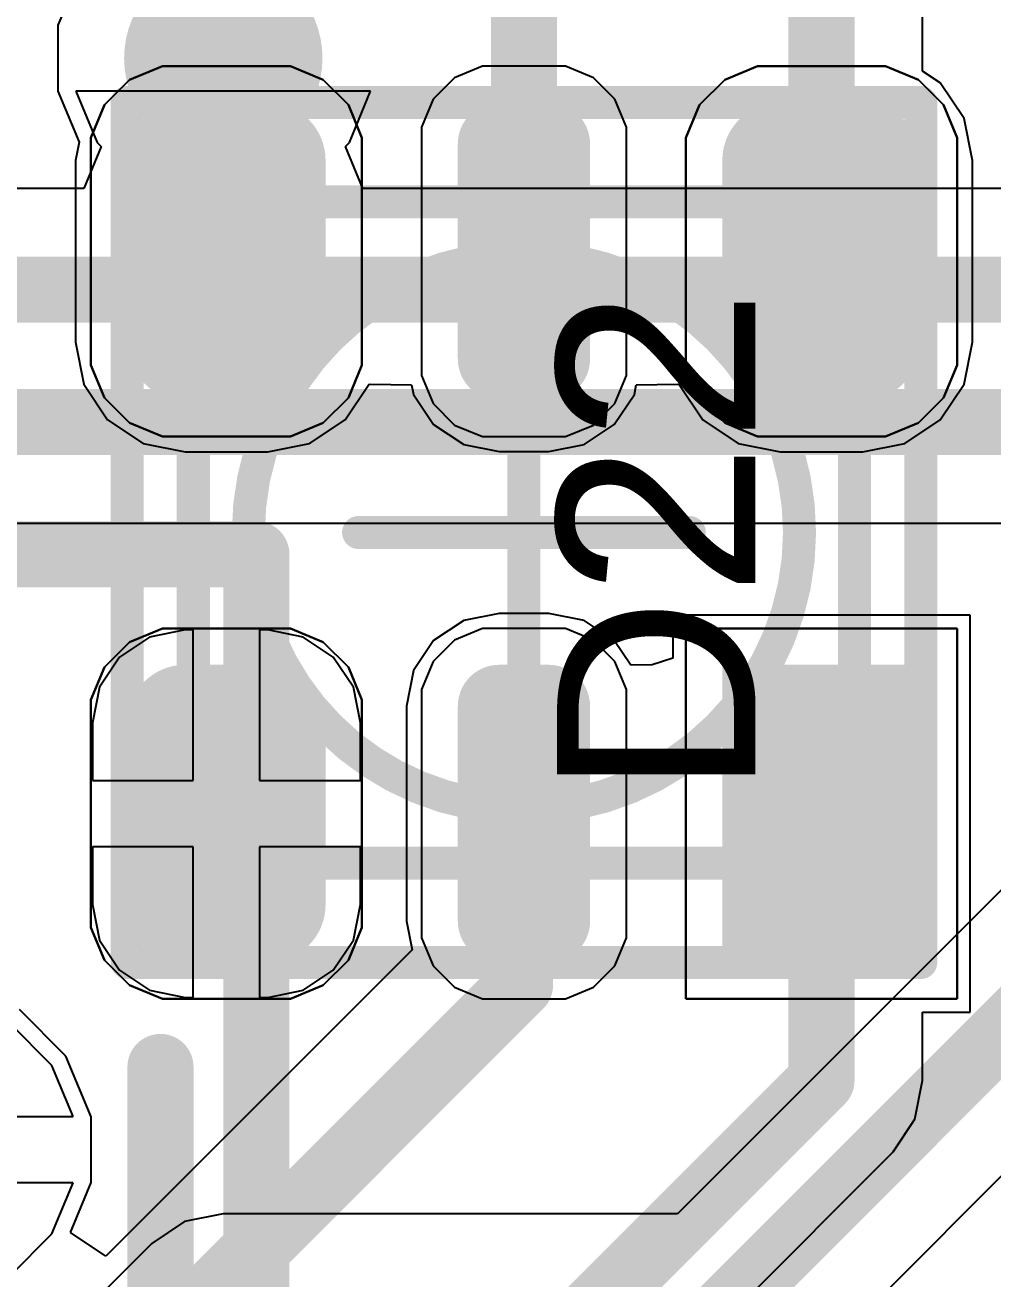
# Model space of a CAD drawing. Header units: inches. Extents: x -30 to 118, y 20 to 51.
# Drawn here: x 61.6 to 64.528, y 31.709 to 35.5 of the extents above; entities that cross this region are included whole.
import ezdxf

# ---------------------------------------------------------------- set-up
doc = ezdxf.new("R2010")
doc.units = ezdxf.units.IN
for name, color, linetype in [('Bottom Courtyard', 56, 'Continuous'), ('Bottom Layer', 5, 'Continuous'), ('Bottom Overlay', 54, 'Continuous'), ('Mechanical 1', 6, 'Continuous'), ('Top Component Outline', 56, 'Continuous'), ('Top Courtyard', 56, 'Continuous'), ('Top Layer', 1, 'Continuous'), ('Top Overlay', 2, 'Continuous'), ('Top Paste', 8, 'Continuous'), ('Top Solder', 216, 'Continuous'), ('Via Holes', 16, 'Continuous')]:
    doc.layers.add(name, color=color, linetype=linetype)
doc.styles.add('Arial', font='', dxfattribs={"height": 0.2})
doc.styles.get('Arial').set_extended_font_data('Arial')

# ---------------------------------------------------------------- blocks, each defined once
blk = doc.blocks.new('APA_RGB_LED_2020_567')
at = {"layer": 'Top Layer'}
h = blk.add_hatch(color=1, dxfattribs=at)
edge = h.paths.add_edge_path()
edge.add_arc((-1.125, 1.025), 0.125, 90, 180)
edge.add_line((-1.25, 1.025), (-1.25, 0.775))
edge.add_arc((-1.125, 0.775), 0.125, 180, 270)
edge.add_line((-1.125, 0.65), (-0.575, 0.65))
edge.add_arc((-0.575, 0.775), 0.125, 270, 360)
edge.add_line((-0.45, 0.775), (-0.45, 1.025))
edge.add_arc((-0.575, 1.025), 0.125, 0, 90)
edge.add_line((-0.575, 1.15), (-1.125, 1.15))
h = blk.add_hatch(color=1, dxfattribs=at)
edge = h.paths.add_edge_path()
edge.add_arc((0.575, 1.025), 0.125, 90, 180)
edge.add_line((0.45, 1.025), (0.45, 0.775))
edge.add_arc((0.575, 0.775), 0.125, 180, 270)
edge.add_line((0.575, 0.65), (1.125, 0.65))
edge.add_arc((1.125, 0.775), 0.125, 270, 360)
edge.add_line((1.25, 0.775), (1.25, 1.025))
edge.add_arc((1.125, 1.025), 0.125, 0, 90)
edge.add_line((1.125, 1.15), (0.575, 1.15))
h = blk.add_hatch(color=1, dxfattribs=at)
edge = h.paths.add_edge_path()
edge.add_arc((-1.175, 0.075), 0.075, 90, 180)
edge.add_line((-1.25, 0.075), (-1.25, -0.075))
edge.add_arc((-1.175, -0.075), 0.075, 180, 270)
edge.add_line((-1.175, -0.15), (-0.525, -0.15))
edge.add_arc((-0.525, -0.075), 0.075, 270, 360)
edge.add_line((-0.45, -0.075), (-0.45, 0.075))
edge.add_arc((-0.525, 0.075), 0.075, 0, 90)
edge.add_line((-0.525, 0.15), (-1.175, 0.15))
h = blk.add_hatch(color=1, dxfattribs=at)
edge = h.paths.add_edge_path()
edge.add_arc((0.525, 0.075), 0.075, 90, 180)
edge.add_line((0.45, 0.075), (0.45, -0.075))
edge.add_arc((0.525, -0.075), 0.075, 180, 270)
edge.add_line((0.525, -0.15), (1.175, -0.15))
edge.add_arc((1.175, -0.075), 0.075, 270, 360)
edge.add_line((1.25, -0.075), (1.25, 0.075))
edge.add_arc((1.175, 0.075), 0.075, 0, 90)
edge.add_line((1.175, 0.15), (0.525, 0.15))
blk.add_hatch(color=1, dxfattribs=at).paths.add_polyline_path([(-1.25, -0.65), (-0.45, -0.65), (-0.45, -1.15), (-1.25, -1.15)])
h = blk.add_hatch(color=1, dxfattribs=at)
edge = h.paths.add_edge_path()
edge.add_arc((0.575, -0.775), 0.125, 90, 180)
edge.add_line((0.45, -0.775), (0.45, -1.025))
edge.add_arc((0.575, -1.025), 0.125, 180, 270)
edge.add_line((0.575, -1.15), (1.125, -1.15))
edge.add_arc((1.125, -1.025), 0.125, 270, 360)
edge.add_line((1.25, -1.025), (1.25, -0.775))
edge.add_arc((1.125, -0.775), 0.125, 0, 90)
edge.add_line((1.125, -0.65), (0.575, -0.65))
at = {"layer": 'Top Paste'}
h = blk.add_hatch(color=8, dxfattribs=at)
edge = h.paths.add_edge_path()
edge.add_arc((-1.125, 1.025), 0.125, 90, 180)
edge.add_line((-1.25, 1.025), (-1.25, 0.775))
edge.add_arc((-1.125, 0.775), 0.125, 180, 270)
edge.add_line((-1.125, 0.65), (-0.575, 0.65))
edge.add_arc((-0.575, 0.775), 0.125, 270, 360)
edge.add_line((-0.45, 0.775), (-0.45, 1.025))
edge.add_arc((-0.575, 1.025), 0.125, 0, 90)
edge.add_line((-0.575, 1.15), (-1.125, 1.15))
h = blk.add_hatch(color=8, dxfattribs=at)
edge = h.paths.add_edge_path()
edge.add_arc((0.575, 1.025), 0.125, 90, 180)
edge.add_line((0.45, 1.025), (0.45, 0.775))
edge.add_arc((0.575, 0.775), 0.125, 180, 270)
edge.add_line((0.575, 0.65), (1.125, 0.65))
edge.add_arc((1.125, 0.775), 0.125, 270, 360)
edge.add_line((1.25, 0.775), (1.25, 1.025))
edge.add_arc((1.125, 1.025), 0.125, 0, 90)
edge.add_line((1.125, 1.15), (0.575, 1.15))
h = blk.add_hatch(color=8, dxfattribs=at)
edge = h.paths.add_edge_path()
edge.add_arc((-1.175, 0.075), 0.075, 90, 180)
edge.add_line((-1.25, 0.075), (-1.25, -0.075))
edge.add_arc((-1.175, -0.075), 0.075, 180, 270)
edge.add_line((-1.175, -0.15), (-0.525, -0.15))
edge.add_arc((-0.525, -0.075), 0.075, 270, 360)
edge.add_line((-0.45, -0.075), (-0.45, 0.075))
edge.add_arc((-0.525, 0.075), 0.075, 0, 90)
edge.add_line((-0.525, 0.15), (-1.175, 0.15))
h = blk.add_hatch(color=8, dxfattribs=at)
edge = h.paths.add_edge_path()
edge.add_arc((0.525, 0.075), 0.075, 90, 180)
edge.add_line((0.45, 0.075), (0.45, -0.075))
edge.add_arc((0.525, -0.075), 0.075, 180, 270)
edge.add_line((0.525, -0.15), (1.175, -0.15))
edge.add_arc((1.175, -0.075), 0.075, 270, 360)
edge.add_line((1.25, -0.075), (1.25, 0.075))
edge.add_arc((1.175, 0.075), 0.075, 0, 90)
edge.add_line((1.175, 0.15), (0.525, 0.15))
blk.add_hatch(color=8, dxfattribs=at).paths.add_polyline_path([(-1.25, -0.65), (-0.45, -0.65), (-0.45, -1.15), (-1.25, -1.15)])
h = blk.add_hatch(color=8, dxfattribs=at)
edge = h.paths.add_edge_path()
edge.add_arc((0.575, -0.775), 0.125, 90, 180)
edge.add_line((0.45, -0.775), (0.45, -1.025))
edge.add_arc((0.575, -1.025), 0.125, 180, 270)
edge.add_line((0.575, -1.15), (1.125, -1.15))
edge.add_arc((1.125, -1.025), 0.125, 270, 360)
edge.add_line((1.25, -1.025), (1.25, -0.775))
edge.add_arc((1.125, -0.775), 0.125, 0, 90)
edge.add_line((1.125, -0.65), (0.575, -0.65))
at = {"layer": 'Top Solder'}
h = blk.add_hatch(color=216, dxfattribs=at)
edge = h.paths.add_edge_path()
edge.add_arc((-1.125, 1.025), 0.175, 90, 180)
edge.add_line((-1.3, 1.025), (-1.3, 0.775))
edge.add_arc((-1.125, 0.775), 0.175, 180, 270)
edge.add_line((-1.125, 0.6), (-0.575, 0.6))
edge.add_arc((-0.575, 0.775), 0.175, 270, 360)
edge.add_line((-0.4, 0.775), (-0.4, 1.025))
edge.add_arc((-0.575, 1.025), 0.175, 0, 90)
edge.add_line((-0.575, 1.2), (-1.125, 1.2))
h = blk.add_hatch(color=216, dxfattribs=at)
edge = h.paths.add_edge_path()
edge.add_arc((0.575, 1.025), 0.175, 90, 180)
edge.add_line((0.4, 1.025), (0.4, 0.775))
edge.add_arc((0.575, 0.775), 0.175, 180, 270)
edge.add_line((0.575, 0.6), (1.125, 0.6))
edge.add_arc((1.125, 0.775), 0.175, 270, 360)
edge.add_line((1.3, 0.775), (1.3, 1.025))
edge.add_arc((1.125, 1.025), 0.175, 0, 90)
edge.add_line((1.125, 1.2), (0.575, 1.2))
h = blk.add_hatch(color=216, dxfattribs=at)
edge = h.paths.add_edge_path()
edge.add_arc((-1.175, 0.075), 0.125, 90, 180)
edge.add_line((-1.3, 0.075), (-1.3, -0.075))
edge.add_arc((-1.175, -0.075), 0.125, 180, 270)
edge.add_line((-1.175, -0.2), (-0.525, -0.2))
edge.add_arc((-0.525, -0.075), 0.125, 270, 360)
edge.add_line((-0.4, -0.075), (-0.4, 0.075))
edge.add_arc((-0.525, 0.075), 0.125, 0, 90)
edge.add_line((-0.525, 0.2), (-1.175, 0.2))
h = blk.add_hatch(color=216, dxfattribs=at)
edge = h.paths.add_edge_path()
edge.add_arc((0.525, 0.075), 0.125, 90, 180)
edge.add_line((0.4, 0.075), (0.4, -0.075))
edge.add_arc((0.525, -0.075), 0.125, 180, 270)
edge.add_line((0.525, -0.2), (1.175, -0.2))
edge.add_arc((1.175, -0.075), 0.125, 270, 360)
edge.add_line((1.3, -0.075), (1.3, 0.075))
edge.add_arc((1.175, 0.075), 0.125, 0, 90)
edge.add_line((1.175, 0.2), (0.525, 0.2))
blk.add_hatch(color=216, dxfattribs=at).paths.add_polyline_path([(-1.3, -0.6), (-0.4, -0.6), (-0.4, -1.2), (-1.3, -1.2)])
h = blk.add_hatch(color=216, dxfattribs=at)
edge = h.paths.add_edge_path()
edge.add_arc((0.575, -0.775), 0.175, 90, 180)
edge.add_line((0.4, -0.775), (0.4, -1.025))
edge.add_arc((0.575, -1.025), 0.175, 180, 270)
edge.add_line((0.575, -1.2), (1.125, -1.2))
edge.add_arc((1.125, -1.025), 0.175, 270, 360)
edge.add_line((1.3, -1.025), (1.3, -0.775))
edge.add_arc((1.125, -0.775), 0.175, 0, 90)
edge.add_line((1.125, -0.6), (0.575, -0.6))
at = {"layer": 'Top Component Outline'}
for points in [[(-1, 1, 0.1, 0.1, 0), (-1, -1, 0.1, 0.1, 0)], [(-1, 1, 0.1, 0.1, 0), (1, 1, 0.1, 0.1, 0)], [(1, 1, 0.1, 0.1, 0), (1, -1, 0.1, 0.1, 0)], [(-1, -1, 0.1, 0.1, 0), (1, -1, 0.1, 0.1, 0)]]:
    blk.add_lwpolyline(points, format="xyseb", dxfattribs=at)
for points in [[(-1.025, 1, 0.05, 0.05, 1), (-0.975, 1, 0.05, 0.05, 1)], [(-1.025, 1, 0.05, 0.05, 1), (-0.975, 1, 0.05, 0.05, 1)], [(0.975, 1, 0.05, 0.05, 1), (1.025, 1, 0.05, 0.05, 1)], [(0.975, 1, 0.05, 0.05, 1), (1.025, 1, 0.05, 0.05, 1)], [(-1.025, -1, 0.05, 0.05, 1), (-0.975, -1, 0.05, 0.05, 1)], [(-1.025, -1, 0.05, 0.05, 1), (-0.975, -1, 0.05, 0.05, 1)], [(0.975, -1, 0.05, 0.05, 1), (1.025, -1, 0.05, 0.05, 1)], [(0.975, -1, 0.05, 0.05, 1), (1.025, -1, 0.05, 0.05, 1)]]:
    blk.add_lwpolyline(points, format="xyseb", close=True, dxfattribs=at)
at = {"layer": 'Top Courtyard'}
for points in [[(-1.3, 1.2, 0.1, 0.1, 0), (1.3, 1.2, 0.1, 0.1, 0)], [(-1.3, 1.2, 0.1, 0.1, 0), (-1.3, -1.2, 0.1, 0.1, 0)], [(1.3, 1.2, 0.1, 0.1, 0), (1.3, -1.2, 0.1, 0.1, 0)], [(0, 0.5, 0.1, 0.1, 0), (0, -0.5, 0.1, 0.1, 0)], [(-0.5, 0, 0.1, 0.1, 0), (0.5, 0, 0.1, 0.1, 0)], [(-1.3, -1.2, 0.1, 0.1, 0), (1.3, -1.2, 0.1, 0.1, 0)]]:
    blk.add_lwpolyline(points, format="xyseb", dxfattribs=at)
for points in [[(-1.325, 1.2, 0.05, 0.05, 1), (-1.275, 1.2, 0.05, 0.05, 1)], [(-1.325, 1.2, 0.05, 0.05, 1), (-1.275, 1.2, 0.05, 0.05, 1)], [(1.275, 1.2, 0.05, 0.05, 1), (1.325, 1.2, 0.05, 0.05, 1)], [(1.275, 1.2, 0.05, 0.05, 1), (1.325, 1.2, 0.05, 0.05, 1)], [(-0.025, 0.5, 0.05, 0.05, 1), (0.025, 0.5, 0.05, 0.05, 1)], [(-0.525, 0, 0.05, 0.05, 1), (-0.475, 0, 0.05, 0.05, 1)], [(0.475, 0, 0.05, 0.05, 1), (0.525, 0, 0.05, 0.05, 1)], [(-0.025, -0.5, 0.05, 0.05, 1), (0.025, -0.5, 0.05, 0.05, 1)], [(-1.325, -1.2, 0.05, 0.05, 1), (-1.275, -1.2, 0.05, 0.05, 1)], [(-1.325, -1.2, 0.05, 0.05, 1), (-1.275, -1.2, 0.05, 0.05, 1)], [(1.275, -1.2, 0.05, 0.05, 1), (1.325, -1.2, 0.05, 0.05, 1)], [(1.275, -1.2, 0.05, 0.05, 1), (1.325, -1.2, 0.05, 0.05, 1)]]:
    blk.add_lwpolyline(points, format="xyseb", close=True, dxfattribs=at)
at = {"layer": 'Top Overlay'}
for p, q in [((-1.2929, 1.2689), (-1.1937, 1.31)), ((-1.1937, 1.31), (-1.14, 1.31)), ((-1.14, 1.31), (-1.14, 1.31)), ((-1.14, 1.31), (-0.56, 1.31)), ((-0.56, 1.31), (-0.5063, 1.31)), ((-0.5063, 1.31), (-0.4071, 1.2689)), ((0.4071, 1.2689), (0.5063, 1.31)), ((0.5063, 1.31), (0.56, 1.31)), ((0.56, 1.31), (0.56, 1.31)), ((0.56, 1.31), (1.14, 1.31)), ((1.14, 1.31), (1.1937, 1.31)), ((1.1937, 1.31), (1.2929, 1.2689)), ((-1.3689, 1.1929), (-1.2929, 1.2689)), ((-0.4071, 1.2689), (-0.3311, 1.1929)), ((0.3311, 1.1929), (0.4071, 1.2689)), ((1.2929, 1.2689), (1.3689, 1.1929)), ((-1.41, 1.0937), (-1.3689, 1.1929)), ((-0.3311, 1.1929), (-0.29, 1.0937)), ((0.29, 1.0937), (0.3311, 1.1929)), ((1.3689, 1.1929), (1.41, 1.0937)), ((-1.41, 1.04), (-1.41, 1.0937)), ((-0.29, 1.0937), (-0.29, 1.04)), ((0.29, 1.04), (0.29, 1.0937)), ((1.41, 1.0937), (1.41, 1.04)), ((-1.41, 0.76), (-1.41, 1.04)), ((-0.29, 1.04), (-0.29, 1.04)), ((-0.29, 1.04), (-0.29, 0.76)), ((0.29, 0.76), (0.29, 1.04)), ((1.41, 1.04), (1.41, 1.04)), ((1.41, 1.04), (1.41, 0.76)), ((-1.41, 0.76), (-1.41, 0.76)), ((-1.41, 0.7063), (-1.41, 0.76)), ((-0.29, 0.76), (-0.29, 0.7063)), ((0.29, 0.76), (0.29, 0.76)), ((0.29, 0.7063), (0.29, 0.76)), ((1.41, 0.76), (1.41, 0.7063)), ((-1.3689, 0.6071), (-1.41, 0.7063)), ((-0.29, 0.7063), (-0.3311, 0.6071)), ((0.3311, 0.6071), (0.29, 0.7063)), ((1.41, 0.7063), (1.3689, 0.6071)), ((-1.2929, 0.5311), (-1.3689, 0.6071)), ((-0.3311, 0.6071), (-0.4071, 0.5311)), ((0.4071, 0.5311), (0.3311, 0.6071)), ((1.3689, 0.6071), (1.2929, 0.5311)), ((-1.1937, 0.49), (-1.2929, 0.5311)), ((-0.4071, 0.5311), (-0.5063, 0.49)), ((0.5063, 0.49), (0.4071, 0.5311)), ((1.2929, 0.5311), (1.1937, 0.49)), ((-1.14, 0.49), (-1.1937, 0.49)), ((-0.56, 0.49), (-1.14, 0.49)), ((-0.5063, 0.49), (-0.56, 0.49)), ((-0.56, 0.49), (-0.56, 0.49)), ((0.56, 0.49), (0.5063, 0.49)), ((1.14, 0.49), (0.56, 0.49)), ((1.1937, 0.49), (1.14, 0.49)), ((1.14, 0.49), (1.14, 0.49)), ((-1.2258, 0.31), (-1.3103, 0.275)), ((-1.18, 0.31), (-1.2258, 0.31)), ((-0.52, 0.31), (-1.18, 0.31)), ((-0.4743, 0.31), (-0.52, 0.31)), ((-0.52, 0.31), (-0.52, 0.31)), ((-0.3897, 0.275), (-0.4743, 0.31)), ((0.4742, 0.31), (0.3897, 0.275)), ((0.52, 0.31), (0.4742, 0.31)), ((1.18, 0.31), (0.52, 0.31)), ((1.2258, 0.31), (1.18, 0.31)), ((1.18, 0.31), (1.18, 0.31)), ((1.3103, 0.275), (1.2258, 0.31)), ((-1.3103, 0.275), (-1.375, 0.2103)), ((-0.325, 0.2103), (-0.3897, 0.275)), ((0.3897, 0.275), (0.325, 0.2103)), ((1.375, 0.2103), (1.3103, 0.275)), ((-1.375, 0.2103), (-1.41, 0.1258)), ((-0.29, 0.1258), (-0.325, 0.2103)), ((0.325, 0.2103), (0.29, 0.1258)), ((1.41, 0.1258), (1.375, 0.2103)), ((-1.41, 0.1258), (-1.41, 0.08)), ((-0.29, 0.08), (-0.29, 0.1258)), ((0.29, 0.1258), (0.29, 0.08)), ((1.41, 0.08), (1.41, 0.1258)), ((-1.41, 0.08), (-1.41, -0.08)), ((-1.41, 0.08), (-1.41, 0.08)), ((-0.29, -0.08), (-0.29, 0.08)), ((0.29, 0.08), (0.29, -0.08)), ((0.29, 0.08), (0.29, 0.08)), ((1.41, -0.08), (1.41, 0.08)), ((-1.41, -0.08), (-1.41, -0.1257)), ((-0.29, -0.1257), (-0.29, -0.08)), ((-0.29, -0.08), (-0.29, -0.08)), ((0.29, -0.08), (0.29, -0.1257)), ((1.41, -0.1257), (1.41, -0.08)), ((1.41, -0.08), (1.41, -0.08)), ((-1.41, -0.1257), (-1.375, -0.2103)), ((-0.325, -0.2103), (-0.29, -0.1257)), ((0.29, -0.1257), (0.325, -0.2103)), ((1.375, -0.2103), (1.41, -0.1257)), ((-1.375, -0.2103), (-1.3103, -0.275)), ((-0.3897, -0.275), (-0.325, -0.2103)), ((0.325, -0.2103), (0.3897, -0.275)), ((1.3103, -0.275), (1.375, -0.2103)), ((-1.3103, -0.275), (-1.2258, -0.31)), ((-0.4743, -0.31), (-0.3897, -0.275)), ((0.3897, -0.275), (0.4742, -0.31)), ((1.2258, -0.31), (1.3103, -0.275)), ((-1.2258, -0.31), (-1.18, -0.31)), ((-1.18, -0.31), (-1.18, -0.31)), ((-1.18, -0.31), (-0.52, -0.31)), ((-0.52, -0.31), (-0.4743, -0.31)), ((0.4742, -0.31), (0.52, -0.31)), ((0.52, -0.31), (0.52, -0.31)), ((0.52, -0.31), (1.18, -0.31)), ((1.18, -0.31), (1.2258, -0.31)), ((-1.41, -1.31), (-1.41, -0.49)), ((-1.41, -0.49), (-0.29, -0.49)), ((-0.29, -0.49), (-0.29, -1.31)), ((0.4071, -0.5311), (0.5063, -0.49)), ((0.5063, -0.49), (0.56, -0.49)), ((0.56, -0.49), (0.56, -0.49)), ((0.56, -0.49), (1.14, -0.49)), ((1.14, -0.49), (1.1937, -0.49)), ((1.1937, -0.49), (1.2929, -0.5311)), ((0.3311, -0.6071), (0.4071, -0.5311)), ((1.2929, -0.5311), (1.3689, -0.6071)), ((0.29, -0.7063), (0.3311, -0.6071)), ((1.3689, -0.6071), (1.41, -0.7063)), ((0.29, -0.76), (0.29, -0.7063)), ((1.41, -0.7063), (1.41, -0.76)), ((0.29, -1.04), (0.29, -0.76)), ((1.41, -0.76), (1.41, -0.76)), ((1.41, -0.76), (1.41, -1.04)), ((0.29, -1.04), (0.29, -1.04)), ((0.29, -1.0937), (0.29, -1.04)), ((1.41, -1.04), (1.41, -1.0937)), ((0.3311, -1.1929), (0.29, -1.0937)), ((1.41, -1.0937), (1.3689, -1.1929)), ((0.4071, -1.2689), (0.3311, -1.1929)), ((1.3689, -1.1929), (1.2929, -1.2689)), ((0.5063, -1.31), (0.4071, -1.2689)), ((1.2929, -1.2689), (1.1937, -1.31)), ((-0.29, -1.31), (-1.41, -1.31)), ((0.56, -1.31), (0.5063, -1.31)), ((1.14, -1.31), (0.56, -1.31)), ((1.1937, -1.31), (1.14, -1.31)), ((1.14, -1.31), (1.14, -1.31))]:
    blk.add_line(p, q, dxfattribs=at)
at = {"layer": 'Top Courtyard', "style": 'Arial'}
blk.add_text('D22', height=0.6, dxfattribs=at).set_placement((-0.8, -0.7))
blk = doc.blocks.new('SMDHDRV10P127_2X5_615X330X560B_B_587')
at = {"layer": 'Bottom Courtyard'}
for points in [[(3.5, 4.5, 0.2, 0.2, 0), (-3.5, 4.5, 0.2, 0.2, 0)], [(-3.5, -4.5, 0.2, 0.2, 0), (-3.5, 4.5, 0.2, 0.2, 0)]]:
    blk.add_lwpolyline(points, format="xyseb", dxfattribs=at)
blk.add_lwpolyline([(-3.55, 4.5, 0.1, 0.1, 1), (-3.45, 4.5, 0.1, 0.1, 1)], format="xyseb", close=True, dxfattribs=at)
blk.add_lwpolyline([(-3.55, 4.5, 0.1, 0.1, 1), (-3.45, 4.5, 0.1, 0.1, 1)], format="xyseb", close=True, dxfattribs=at)
at = {"layer": 'Bottom Overlay'}
blk.add_lwpolyline([(1.95, 4.21, 0.2, 0.2, 0), (-1.95, 4.21, 0.2, 0.2, 0)], format="xyseb", dxfattribs=at)
blk.add_lwpolyline([(-2, 4.21, 0.1, 0.1, 1), (-1.9, 4.21, 0.1, 0.1, 1)], format="xyseb", close=True, dxfattribs=at)

msp = doc.modelspace()

# ---------------------------------------------------------------- hatches: boundary and pattern name
at = {"layer": 'Bottom Layer'}
h = msp.add_hatch(color=5, dxfattribs=at)
edge = h.paths.add_edge_path()
edge.add_arc((62.2, 35.4), 0.3, 0, 360)
at = {"layer": 'Top Layer'}
h = msp.add_hatch(color=1, dxfattribs=at)
edge = h.paths.add_edge_path()
edge.add_arc((62.2, 35.4), 0.3, 0, 360)
at = {"layer": 'Via Holes'}
h = msp.add_hatch(color=7, dxfattribs=at)
edge = h.paths.add_edge_path()
edge.add_arc((62.2, 35.4), 0.15, 0, 360)

# ---------------------------------------------------------------- linework, layer by layer
at = {"layer": 'Bottom Layer'}
for p, q in [((62.6457, 35.3), (61.7543, 35.3)), ((61.7543, 35.3), (61.8185, 35.1451)), ((62.5815, 35.1451), (62.6457, 35.3)), ((61.8185, 35.1451), (61.8307, 35.1329)), ((62.5693, 35.1329), (62.5815, 35.1451)), ((61.8307, 35.1329), (61.7781, 35.0059)), ((62.6219, 35.0059), (62.5693, 35.1329)), ((61.7781, 35.0059), (57.3, 35.0059)), ((68.2, 35.0059), (62.6219, 35.0059)), ((57.7267, 33.9941), (65.5387, 33.9941)), ((65.4837, 33.8163), (63.5733, 31.9059)), ((63.9163, 31.3837), (65.8267, 33.2941)), ((61.6815, 32.3549), (61.5549, 32.4815)), ((61.7457, 32.2), (61.6815, 32.3549)), ((61.4, 32.2), (61.7457, 32.2)), ((61.7457, 32), (61.4, 32)), ((61.6815, 31.8451), (61.7457, 32)), ((62.0829, 31.8826), (61.9837, 31.8163)), ((62.2, 31.9059), (62.0829, 31.8826)), ((63.5733, 31.9059), (62.2, 31.9059)), ((62.2, 31.9059), (62.2, 31.9059)), ((61.5549, 31.7185), (61.6815, 31.8451)), ((61.9837, 31.8163), (60.5613, 30.3939)), ((61.9837, 31.8163), (61.9837, 31.8163))]:
    msp.add_line(p, q, dxfattribs=at)
for points in [[(57.3, 34.7, 0.2, 0.2, 0), (68.2, 34.7, 0.2, 0.2, 0)], [(57.6, 34.3, 0.2, 0.2, 0), (68, 34.3, 0.2, 0.2, 0)], [(63.7, 31.6, 0.2, 0.2, 0), (65.7, 33.6, 0.2, 0.2, 0)]]:
    msp.add_lwpolyline(points, format="xyseb", dxfattribs=at)
at = {"layer": 'Mechanical 1'}
for points in [[(62.52, 34.5552, 0.1, 0.1, -0.198911), (63.1093, 34.7994, 0.1, 0.1, 0)], [(63.1093, 34.7994, 0.1, 0.1, -0.198911), (63.6987, 34.5552, 0.1, 0.1, 0)], [(62.2758, 33.9659, 0.1, 0.1, -0.198911), (62.52, 34.5552, 0.1, 0.1, 0)], [(63.6987, 34.5552, 0.1, 0.1, -0.198911), (63.9428, 33.9659, 0.1, 0.1, 0)], [(62.52, 33.3765, 0.1, 0.1, -0.198911), (62.2758, 33.9659, 0.1, 0.1, 0)], [(63.9428, 33.9659, 0.1, 0.1, -0.198911), (63.6987, 33.3765, 0.1, 0.1, 0)], [(63.1093, 33.1324, 0.1, 0.1, -0.198911), (62.52, 33.3765, 0.1, 0.1, 0)], [(63.6987, 33.3765, 0.1, 0.1, -0.198911), (63.1093, 33.1324, 0.1, 0.1, 0)]]:
    msp.add_lwpolyline(points, format="xyseb", dxfattribs=at)
for points in [[(63.0843, 34.7994, 0.05, 0.05, 1), (63.1343, 34.7994, 0.05, 0.05, 1)], [(63.0843, 34.7994, 0.05, 0.05, 1), (63.1343, 34.7994, 0.05, 0.05, 1)], [(62.495, 34.5552, 0.05, 0.05, 1), (62.545, 34.5552, 0.05, 0.05, 1)], [(62.495, 34.5552, 0.05, 0.05, 1), (62.545, 34.5552, 0.05, 0.05, 1)], [(63.6737, 34.5552, 0.05, 0.05, 1), (63.7237, 34.5552, 0.05, 0.05, 1)], [(63.6737, 34.5552, 0.05, 0.05, 1), (63.7237, 34.5552, 0.05, 0.05, 1)], [(62.2508, 33.9659, 0.05, 0.05, 1), (62.3008, 33.9659, 0.05, 0.05, 1)], [(62.2508, 33.9659, 0.05, 0.05, 1), (62.3008, 33.9659, 0.05, 0.05, 1)], [(63.9178, 33.9659, 0.05, 0.05, 1), (63.9678, 33.9659, 0.05, 0.05, 1)], [(63.9178, 33.9659, 0.05, 0.05, 1), (63.9678, 33.9659, 0.05, 0.05, 1)], [(62.495, 33.3765, 0.05, 0.05, 1), (62.545, 33.3765, 0.05, 0.05, 1)], [(62.495, 33.3765, 0.05, 0.05, 1), (62.545, 33.3765, 0.05, 0.05, 1)], [(63.6737, 33.3765, 0.05, 0.05, 1), (63.7237, 33.3765, 0.05, 0.05, 1)], [(63.6737, 33.3765, 0.05, 0.05, 1), (63.7237, 33.3765, 0.05, 0.05, 1)], [(63.0843, 33.1324, 0.05, 0.05, 1), (63.1343, 33.1324, 0.05, 0.05, 1)], [(63.0843, 33.1324, 0.05, 0.05, 1), (63.1343, 33.1324, 0.05, 0.05, 1)]]:
    msp.add_lwpolyline(points, format="xyseb", close=True, dxfattribs=at)
at = {"layer": 'Top Layer'}
for p, q in [((64.3152, 35.3609), (64.3152, 36.5)), ((61.7761, 35.6832), (61.7, 35.4995)), ((61.7, 35.4995), (61.7, 35.3005)), ((64.3686, 35.3252), (64.3152, 35.3609)), ((61.7, 35.3005), (61.764, 35.1461)), ((64.4405, 35.2177), (64.3686, 35.3252)), ((64.4657, 35.0909), (64.4405, 35.2177)), ((61.764, 35.1461), (61.753, 35.0909)), ((61.753, 35.0909), (61.753, 34.5409)), ((64.4657, 34.5409), (64.4657, 35.0909)), ((61.753, 34.5409), (61.7782, 34.4141)), ((64.4405, 34.4141), (64.4657, 34.5409)), ((61.7782, 34.4141), (61.85, 34.3066)), ((62.5686, 34.3066), (62.6399, 34.4132)), ((62.6399, 34.4132), (62.6441, 34.414)), ((62.6441, 34.414), (62.7696, 34.4122)), ((62.7696, 34.4122), (62.7753, 34.3836)), ((62.7753, 34.3836), (62.8361, 34.2926)), ((63.3826, 34.2926), (63.4434, 34.3836)), ((63.4434, 34.3836), (63.4491, 34.4122)), ((63.4491, 34.4122), (63.5746, 34.414)), ((63.5746, 34.414), (63.5788, 34.4132)), ((63.5788, 34.4132), (63.65, 34.3066)), ((64.3686, 34.3066), (64.4405, 34.4141)), ((61.85, 34.3066), (61.9575, 34.2347)), ((62.4611, 34.2347), (62.5686, 34.3066)), ((63.65, 34.3066), (63.7575, 34.2347)), ((64.2611, 34.2347), (64.3686, 34.3066)), ((62.8361, 34.2926), (62.927, 34.2318)), ((63.2916, 34.2318), (63.3826, 34.2926)), ((61.9575, 34.2347), (62.0843, 34.2095)), ((62.3343, 34.2095), (62.4611, 34.2347)), ((62.927, 34.2318), (63.0343, 34.2105)), ((63.1843, 34.2105), (63.2916, 34.2318)), ((63.7575, 34.2347), (63.8843, 34.2095)), ((64.1343, 34.2095), (64.2611, 34.2347)), ((62.0843, 34.2095), (62.3343, 34.2095)), ((63.0343, 34.2105), (63.1843, 34.2105)), ((63.8843, 34.2095), (64.1343, 34.2095)), ((62.927, 33.6999), (62.8361, 33.6391)), ((63.0343, 33.7213), (62.927, 33.6999)), ((63.1843, 33.7213), (63.0343, 33.7213)), ((63.2916, 33.6999), (63.1843, 33.7213)), ((63.3826, 33.6391), (63.2916, 33.6999)), ((64.4593, 33.7159), (63.5593, 33.7159)), ((63.5593, 33.7159), (63.5593, 33.5858)), ((64.4593, 32.5159), (64.4593, 33.7159)), ((62.0843, 33.6713), (61.977, 33.6499)), ((62.1093, 33.6713), (62.0843, 33.6713)), ((62.1093, 33.2159), (62.1093, 33.6713)), ((62.3343, 33.6713), (62.3093, 33.6713)), ((62.3093, 33.6713), (62.3093, 33.2159)), ((62.4416, 33.6499), (62.3343, 33.6713)), ((61.977, 33.6499), (61.8861, 33.5891)), ((62.5326, 33.5891), (62.4416, 33.6499)), ((62.8361, 33.6391), (62.7753, 33.5482)), ((63.4323, 33.5647), (63.3826, 33.6391)), ((61.8861, 33.5891), (61.8253, 33.4982)), ((62.5934, 33.4982), (62.5326, 33.5891)), ((62.7753, 33.5482), (62.7539, 33.4409)), ((63.4973, 33.5657), (63.4323, 33.5647)), ((63.5593, 33.5858), (63.4973, 33.5657)), ((61.8253, 33.4982), (61.8039, 33.3909)), ((62.6147, 33.3909), (62.5934, 33.4982)), ((62.7539, 33.4409), (62.7539, 32.7909)), ((61.8039, 33.3909), (61.8039, 33.2159)), ((62.6147, 33.2159), (62.6147, 33.3909)), ((61.8039, 33.2159), (62.1093, 33.2159)), ((62.3093, 33.2159), (62.6147, 33.2159)), ((62.1093, 33.0159), (61.8039, 33.0159)), ((61.8039, 33.0159), (61.8039, 32.8409)), ((62.1093, 32.5605), (62.1093, 33.0159)), ((62.6147, 33.0159), (62.3093, 33.0159)), ((62.3093, 33.0159), (62.3093, 32.5605)), ((62.6147, 32.8409), (62.6147, 33.0159)), ((61.8039, 32.8409), (61.8253, 32.7336)), ((62.5934, 32.7336), (62.6147, 32.8409)), ((62.7539, 32.7909), (62.7713, 32.7038)), ((61.8253, 32.7336), (61.8861, 32.6426)), ((62.5326, 32.6426), (62.5934, 32.7336)), ((62.7713, 32.7038), (61.8452, 31.7778)), ((61.8861, 32.6426), (61.977, 32.5818)), ((62.4416, 32.5818), (62.5326, 32.6426)), ((61.977, 32.5818), (62.0843, 32.5605)), ((62.3343, 32.5605), (62.4416, 32.5818)), ((62.0843, 32.5605), (62.1093, 32.5605)), ((62.3093, 32.5605), (62.3343, 32.5605)), ((61.7239, 32.3832), (61.5832, 32.5239)), ((64.3152, 32.3093), (64.3152, 32.5159)), ((64.3152, 32.5159), (64.4593, 32.5159)), ((61.8, 32.1995), (61.7239, 32.3832)), ((64.2919, 32.1923), (64.3152, 32.3093)), ((64.3152, 32.3093), (64.3152, 32.3093)), ((61.8, 32.0005), (61.8, 32.1995)), ((64.2256, 32.093), (64.2919, 32.1923)), ((63.0816, 30.9491), (64.2256, 32.093)), ((61.7375, 31.8497), (61.8, 32.0005)), ((61.8452, 31.7778), (61.7375, 31.8497))]:
    msp.add_line(p, q, dxfattribs=at)
for points in [[(63.1093, 34.8159, 0.2, 0.2, 0), (63.1093, 37.1, 0.2, 0.2, 0)], [(64.0093, 34.8159, 0.2, 0.2, 0), (64.0093, 37.1, 0.2, 0.2, 0)], [(62.2, 35.4, 0.2, 0.2, 0), (62.2047, 35.3953, 0.2, 0.2, 0)], [(62.2047, 34.8205, 0.2, 0.2, 0), (62.2047, 35.3953, 0.2, 0.2, 0)], [(62.2047, 34.8205, 0.2, 0.2, 0), (62.2093, 34.8159, 0.2, 0.2, 0)], [(63.0974, 33.104, 0.2, 0.2, 0), (63.1093, 33.1159, 0.2, 0.2, 0)], [(64.0093, 32.3093, 0.2, 0.2, 0), (64.0093, 33.1159, 0.2, 0.2, 0)], [(63.0974, 32.5974, 0.2, 0.2, 0), (63.0974, 33.104, 0.2, 0.2, 0)], [(61.8758, 31.3758, 0.2, 0.2, 0), (63.0974, 32.5974, 0.2, 0.2, 0)], [(62.7758, 31.0758, 0.2, 0.2, 0), (64.0093, 32.3093, 0.2, 0.2, 0)]]:
    msp.add_lwpolyline(points, format="xyseb", dxfattribs=at)
for points in [[(62.15, 35.4, 0.1, 0.1, 1), (62.25, 35.4, 0.1, 0.1, 1)], [(62.1547, 35.3953, 0.1, 0.1, 1), (62.2547, 35.3953, 0.1, 0.1, 1)], [(62.1547, 35.3953, 0.1, 0.1, 1), (62.2547, 35.3953, 0.1, 0.1, 1)], [(62.1547, 34.8205, 0.1, 0.1, 1), (62.2547, 34.8205, 0.1, 0.1, 1)], [(62.1547, 34.8205, 0.1, 0.1, 1), (62.2547, 34.8205, 0.1, 0.1, 1)], [(62.1593, 34.8159, 0.1, 0.1, 1), (62.2593, 34.8159, 0.1, 0.1, 1)], [(63.0593, 34.8159, 0.1, 0.1, 1), (63.1593, 34.8159, 0.1, 0.1, 1)], [(63.9593, 34.8159, 0.1, 0.1, 1), (64.0593, 34.8159, 0.1, 0.1, 1)], [(63.0593, 33.1159, 0.1, 0.1, 1), (63.1593, 33.1159, 0.1, 0.1, 1)], [(63.9593, 33.1159, 0.1, 0.1, 1), (64.0593, 33.1159, 0.1, 0.1, 1)], [(63.0474, 33.104, 0.1, 0.1, 1), (63.1474, 33.104, 0.1, 0.1, 1)], [(63.0474, 33.104, 0.1, 0.1, 1), (63.1474, 33.104, 0.1, 0.1, 1)], [(63.0474, 32.5974, 0.1, 0.1, 1), (63.1474, 32.5974, 0.1, 0.1, 1)], [(63.0474, 32.5974, 0.1, 0.1, 1), (63.1474, 32.5974, 0.1, 0.1, 1)], [(63.9593, 32.3093, 0.1, 0.1, 1), (64.0593, 32.3093, 0.1, 0.1, 1)], [(63.9593, 32.3093, 0.1, 0.1, 1), (64.0593, 32.3093, 0.1, 0.1, 1)]]:
    msp.add_lwpolyline(points, format="xyseb", close=True, dxfattribs=at)
at = {"layer": 'Top Overlay'}
for p, q in [((62.0156, 35.3759), (61.9164, 35.3348)), ((62.403, 35.3759), (62.0156, 35.3759)), ((62.5023, 35.3348), (62.403, 35.3759)), ((62.9836, 35.3759), (62.899, 35.3409)), ((63.2351, 35.3759), (62.9836, 35.3759)), ((63.3196, 35.3409), (63.2351, 35.3759)), ((63.8156, 35.3759), (63.7164, 35.3348)), ((64.203, 35.3759), (63.8156, 35.3759)), ((64.3023, 35.3348), (64.203, 35.3759)), ((61.9164, 35.3348), (61.8404, 35.2588)), ((62.5782, 35.2588), (62.5023, 35.3348)), ((62.899, 35.3409), (62.8343, 35.2762)), ((63.3843, 35.2762), (63.3196, 35.3409)), ((63.7164, 35.3348), (63.6404, 35.2588)), ((64.3782, 35.2588), (64.3023, 35.3348)), ((61.8404, 35.2588), (61.7993, 35.1596)), ((62.6193, 35.1596), (62.5782, 35.2588)), ((62.8343, 35.2762), (62.7993, 35.1916)), ((63.4193, 35.1916), (63.3843, 35.2762)), ((63.6404, 35.2588), (63.5993, 35.1596)), ((64.4193, 35.1596), (64.3782, 35.2588)), ((62.7993, 35.1916), (62.7993, 35.1459)), ((63.4193, 35.1459), (63.4193, 35.1916)), ((61.7993, 35.1596), (61.7993, 35.1059)), ((62.6193, 35.1059), (62.6193, 35.1596)), ((62.7993, 35.1459), (62.7993, 34.4859)), ((63.4193, 34.4859), (63.4193, 35.1459)), ((63.5993, 35.1596), (63.5993, 35.1059)), ((64.4193, 35.1059), (64.4193, 35.1596)), ((61.7993, 35.1059), (61.7993, 34.5259)), ((62.6193, 34.5259), (62.6193, 35.1059)), ((63.5993, 35.1059), (63.5993, 34.5259)), ((64.4193, 34.5259), (64.4193, 35.1059)), ((61.7993, 34.5259), (61.7993, 34.4722)), ((62.6193, 34.4722), (62.6193, 34.5259)), ((63.5993, 34.5259), (63.5993, 34.4722)), ((64.4193, 34.4722), (64.4193, 34.5259)), ((61.7993, 34.4722), (61.8404, 34.3729)), ((62.5782, 34.3729), (62.6193, 34.4722)), ((62.7993, 34.4859), (62.7993, 34.4401)), ((63.4193, 34.4401), (63.4193, 34.4859)), ((63.5993, 34.4722), (63.6404, 34.3729)), ((64.3782, 34.3729), (64.4193, 34.4722)), ((62.7993, 34.4401), (62.8343, 34.3556)), ((63.3843, 34.3556), (63.4193, 34.4401)), ((61.8404, 34.3729), (61.9164, 34.297)), ((62.5023, 34.297), (62.5782, 34.3729)), ((62.8343, 34.3556), (62.899, 34.2909)), ((63.3196, 34.2909), (63.3843, 34.3556)), ((63.6404, 34.3729), (63.7164, 34.297)), ((64.3023, 34.297), (64.3782, 34.3729)), ((61.9164, 34.297), (62.0156, 34.2559)), ((62.403, 34.2559), (62.5023, 34.297)), ((62.899, 34.2909), (62.9836, 34.2559)), ((63.2351, 34.2559), (63.3196, 34.2909)), ((63.7164, 34.297), (63.8156, 34.2559)), ((64.203, 34.2559), (64.3023, 34.297)), ((62.0156, 34.2559), (62.403, 34.2559)), ((62.9836, 34.2559), (63.2351, 34.2559)), ((63.8156, 34.2559), (64.203, 34.2559)), ((62.0156, 33.6759), (61.9164, 33.6348)), ((62.403, 33.6759), (62.0156, 33.6759)), ((62.5023, 33.6348), (62.403, 33.6759)), ((62.9836, 33.6759), (62.899, 33.6409)), ((63.2351, 33.6759), (62.9836, 33.6759)), ((63.3196, 33.6409), (63.2351, 33.6759)), ((64.4193, 33.6759), (63.5993, 33.6759)), ((63.5993, 33.6759), (63.5993, 32.5559)), ((64.4193, 32.5559), (64.4193, 33.6759)), ((61.9164, 33.6348), (61.8404, 33.5588)), ((62.5782, 33.5588), (62.5023, 33.6348)), ((62.899, 33.6409), (62.8343, 33.5762)), ((63.3843, 33.5762), (63.3196, 33.6409)), ((61.8404, 33.5588), (61.7993, 33.4596)), ((62.6193, 33.4596), (62.5782, 33.5588)), ((62.8343, 33.5762), (62.7993, 33.4916)), ((63.4193, 33.4916), (63.3843, 33.5762)), ((62.7993, 33.4916), (62.7993, 33.4459)), ((63.4193, 33.4459), (63.4193, 33.4916)), ((61.7993, 33.4596), (61.7993, 33.4059)), ((62.6193, 33.4059), (62.6193, 33.4596)), ((62.7993, 33.4459), (62.7993, 32.7859)), ((63.4193, 32.7859), (63.4193, 33.4459)), ((61.7993, 33.4059), (61.7993, 32.8259)), ((62.6193, 32.8259), (62.6193, 33.4059)), ((61.7993, 32.8259), (61.7993, 32.7722)), ((62.6193, 32.7722), (62.6193, 32.8259)), ((61.7993, 32.7722), (61.8404, 32.6729)), ((62.5782, 32.6729), (62.6193, 32.7722)), ((62.7993, 32.7859), (62.7993, 32.7401)), ((63.4193, 32.7401), (63.4193, 32.7859)), ((62.7993, 32.7401), (62.8343, 32.6556)), ((63.3843, 32.6556), (63.4193, 32.7401)), ((61.8404, 32.6729), (61.9164, 32.597)), ((62.5023, 32.597), (62.5782, 32.6729)), ((62.8343, 32.6556), (62.899, 32.5909)), ((63.3196, 32.5909), (63.3843, 32.6556)), ((61.9164, 32.597), (62.0156, 32.5559)), ((62.403, 32.5559), (62.5023, 32.597)), ((62.899, 32.5909), (62.9836, 32.5559)), ((63.2351, 32.5559), (63.3196, 32.5909)), ((62.0156, 32.5559), (62.403, 32.5559)), ((62.9836, 32.5559), (63.2351, 32.5559)), ((63.5993, 32.5559), (64.4193, 32.5559))]:
    msp.add_line(p, q, dxfattribs=at)

# ---------------------------------------------------------------- block references
for name, p, rotation in [('APA_RGB_LED_2020_567', (63.1093, 33.9659), 90), ('SMDHDRV10P127_2X5_615X330X560B_B_587', (57.8, 30.4), 270)]:
    msp.add_blockref(name, p, dxfattribs=dict(rotation=rotation))

doc.saveas('drawing.dxf')
